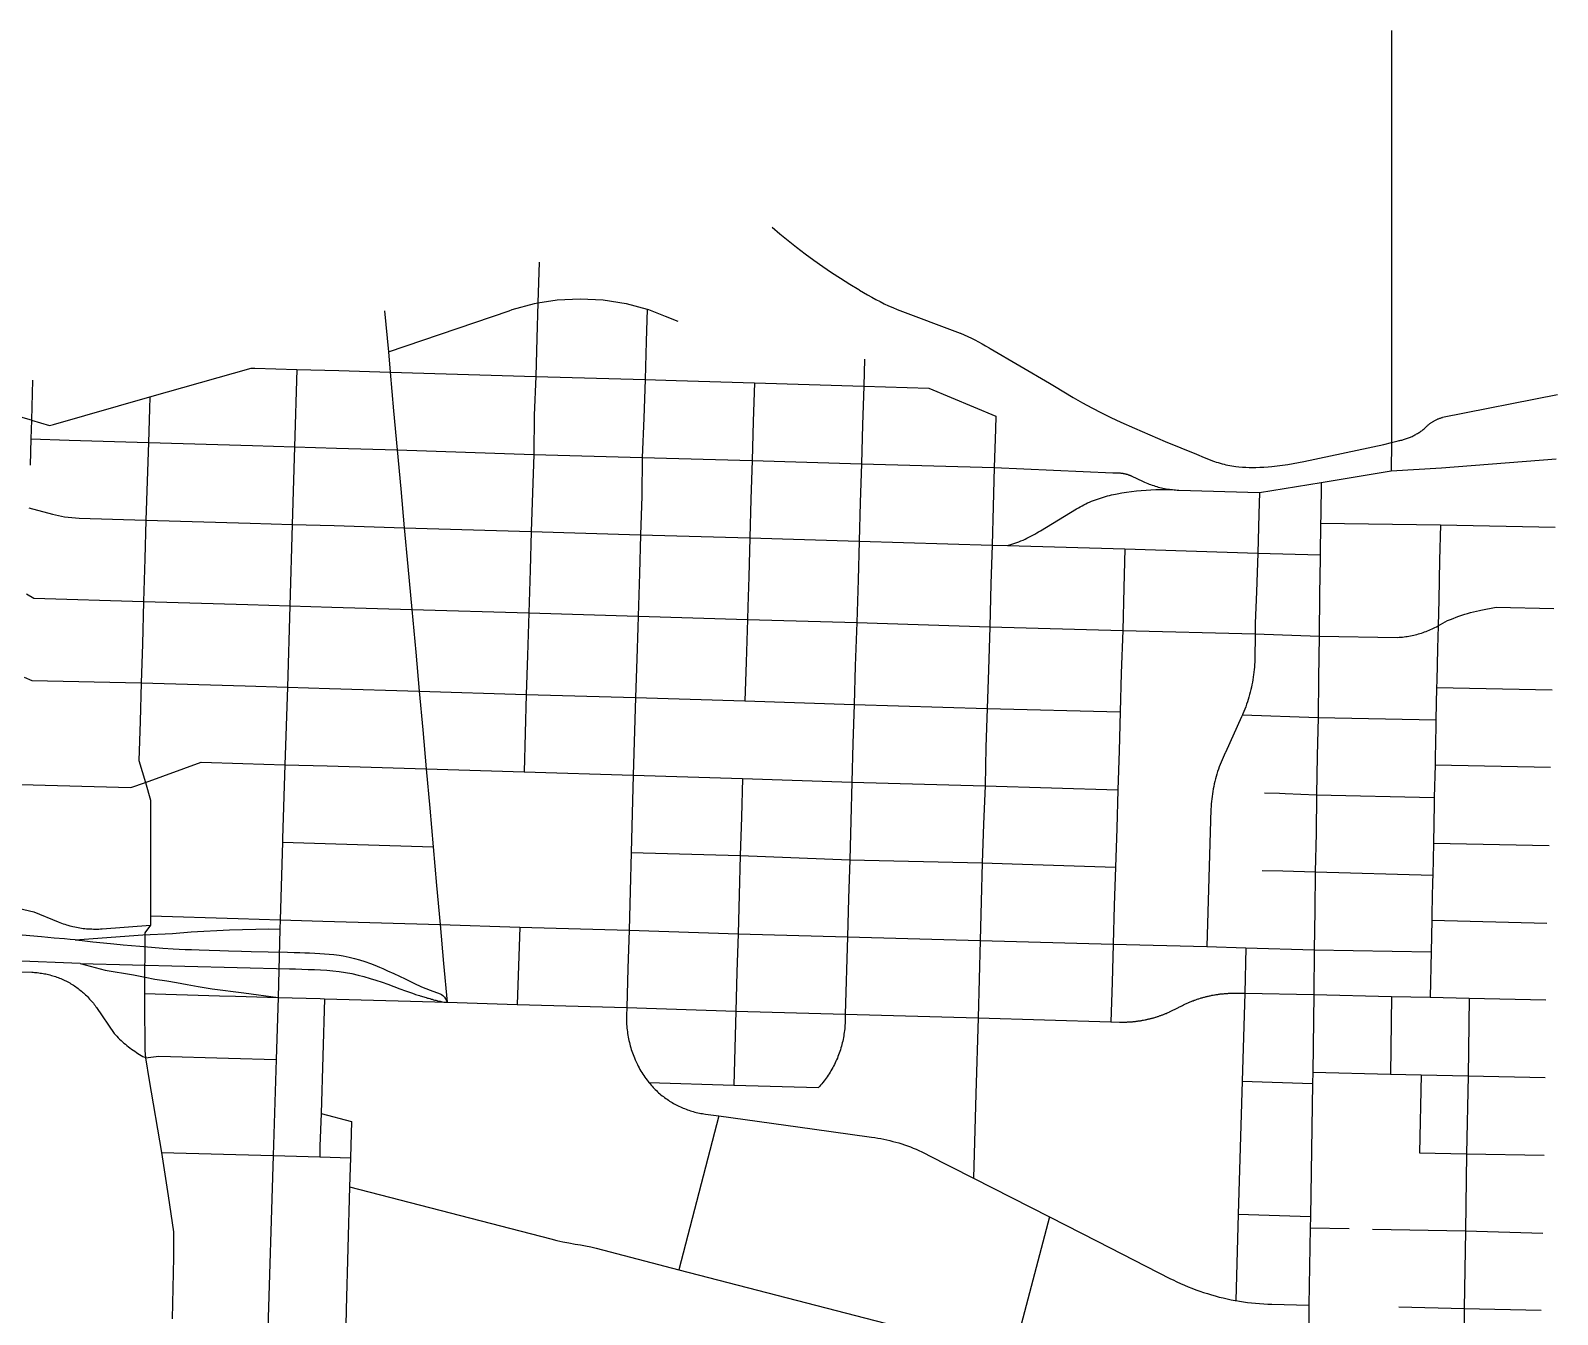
# Model space of a CAD drawing. Extents: x 486459 to 494398, y 5455945 to 5462335.
# Drawn here: x 492416 to 494398, y 5457817 to 5459482 of the extents above; entities that cross this region are included whole.
import ezdxf

# ---------------------------------------------------------------- set-up
doc = ezdxf.new("R2010")
doc.units = 0
for name, color, linetype in [('Arterial', 7, 'Continuous'), ('NonCity', 7, 'Continuous'), ('Other', 7, 'Continuous'), ('Residential', 7, 'Continuous'), ('Secondary', 7, 'Continuous')]:
    doc.layers.add(name, color=color, linetype=linetype)

msp = doc.modelspace()

# ---------------------------------------------------------------- linework, layer by layer
at = {"layer": 'Arterial'}
for points in [[(492570.9, 5459006.9), (492702.5, 5459044.4), (492707.1, 5459044.3)], [(492707.1, 5459044.3), (492761.9, 5459042.7)], [(492761.9, 5459042.7), (492758.8, 5458942.2)], [(492418.9, 5459028.5), (492417.4, 5458976.8)], [(492417.4, 5458976.8), (492263.2, 5459020.2)], [(492417.4, 5458976.8), (492440.8, 5458969.8), (492446, 5458971.2), (492570.9, 5459006.9)], [(492570.9, 5459006.9), (492570.5, 5458991.5)], [(492570.5, 5458991.5), (492569.1, 5458947.9)], [(492417.4, 5458976.8), (492416.7, 5458952.4)], [(492416.7, 5458952.4), (492415.7, 5458918.4)], [(492416.7, 5458952.4), (492466.3, 5458950.9)], [(492466.3, 5458950.9), (492569.1, 5458947.9)], [(492569.1, 5458947.9), (492567.5, 5458897.5)], [(492569.1, 5458947.9), (492704.1, 5458943.8)], [(492704.1, 5458943.8), (492758.8, 5458942.2)], [(492758.8, 5458942.2), (492755.8, 5458841.6)], [(492758.8, 5458942.2), (492813.2, 5458940.6)], [(492813.2, 5458940.6), (492892, 5458938.3)], [(492892, 5458938.3), (493069.3, 5458932.3)], [(493069.3, 5458932.3), (493210.1, 5458928.5)], [(493210.1, 5458928.5), (493352.6, 5458924.5)], [(493352.6, 5458924.5), (493494.5, 5458920.4)], [(494247.2, 5458915.1), (494396.1, 5458926.8)], [(493494.5, 5458920.4), (493666.9, 5458915.3)], [(493666.9, 5458915.3), (493820.8, 5458908.6), (493829, 5458908.3), (493829.7, 5458908.3), (493830.3, 5458908.3), (493831, 5458908.2), (493831.7, 5458908.2), (493832.3, 5458908.1), (493833, 5458908), (493833.7, 5458907.9), (493834.3, 5458907.8), (493835, 5458907.7), (493835.6, 5458907.6), (493836.3, 5458907.4), (493836.9, 5458907.3), (493837.6, 5458907.1), (493838.2, 5458906.9), (493838.9, 5458906.8), (493839.5, 5458906.6), (493840.2, 5458906.3), (493840.8, 5458906.1), (493841.4, 5458905.9), (493842, 5458905.7), (493842.7, 5458905.4), (493843.3, 5458905.1), (493843.9, 5458904.9), (493844.4, 5458904.6), (493859.9, 5458897.3), (493860.2, 5458897.2), (493862, 5458896.4), (493863.9, 5458895.5), (493865.9, 5458894.7), (493867.8, 5458894), (493869.7, 5458893.2), (493871.7, 5458892.5), (493873.7, 5458891.9), (493875.7, 5458891.2), (493877.6, 5458890.6), (493879.6, 5458890.1), (493881.7, 5458889.6), (493883.7, 5458889.1), (493885.7, 5458888.6), (493887.7, 5458888.2), (493889.8, 5458887.8), (493891.8, 5458887.5), (493893.9, 5458887.2), (493895.2, 5458887)], [(494091.2, 5458896), (494182, 5458910.9)], [(494182, 5458910.9), (494247.2, 5458915.1)], [(492567.5, 5458897.5), (492566, 5458847.2)], [(493773.6, 5458861.8), (493776, 5458863.1), (493778.3, 5458864.5), (493780.7, 5458865.8), (493783.1, 5458867), (493785.6, 5458868.2), (493788, 5458869.4), (493790.5, 5458870.5), (493793, 5458871.6), (493795.5, 5458872.6), (493798.1, 5458873.6), (493800.6, 5458874.5), (493803.2, 5458875.4), (493805.8, 5458876.3), (493808.4, 5458877.1), (493811, 5458877.9), (493813.6, 5458878.6), (493816.2, 5458879.3), (493818.9, 5458879.9), (493821.5, 5458880.5), (493824.2, 5458881), (493826.2, 5458881.4), (493832.4, 5458882.4), (493838.6, 5458883.4), (493844.9, 5458884.2), (493851.2, 5458885), (493857.5, 5458885.6), (493863.8, 5458886.1), (493870.1, 5458886.5), (493876.4, 5458886.8), (493882.7, 5458887), (493889, 5458887), (493895.2, 5458887)], [(493895.2, 5458887), (493896, 5458886.9), (493898, 5458886.7), (493900.1, 5458886.5), (493902.2, 5458886.3), (493904.2, 5458886.2), (493906.3, 5458886.1), (494010.9, 5458882.9)], [(494010.9, 5458882.9), (494091.2, 5458896)], [(492414.1, 5458863.3), (492444.5, 5458854.8), (492460.4, 5458851.6), (492479.3, 5458849.8), (492566, 5458847.2)], [(492566, 5458847.2), (492564.6, 5458797)], [(492566, 5458847.2), (492701.1, 5458843.3)], [(492701.1, 5458843.3), (492755.8, 5458841.6)], [(493683.9, 5458814.1), (493685.4, 5458814.5), (493688.2, 5458815.4), (493690.9, 5458816.3), (493693.6, 5458817.2), (493696.2, 5458818.2), (493698.9, 5458819.2), (493701.5, 5458820.3), (493704.2, 5458821.4), (493706.8, 5458822.6), (493709.3, 5458823.8), (493711.9, 5458825.1), (493714.4, 5458826.4), (493717, 5458827.7), (493719.4, 5458829.1), (493721.9, 5458830.5), (493724.4, 5458832), (493726.8, 5458833.5), (493773.6, 5458861.8)], [(492755.8, 5458841.6), (492752.6, 5458736.1)], [(492755.8, 5458841.6), (492810.2, 5458840)], [(492810.2, 5458840), (492901.2, 5458837.2)], [(492901.2, 5458837.2), (493066, 5458832.5)], [(493066, 5458832.5), (493207.8, 5458828.3)], [(493207.8, 5458828.3), (493349.6, 5458824.1)], [(493349.6, 5458824.1), (493491.5, 5458819.9)], [(493491.5, 5458819.9), (493664, 5458814.6)], [(493664, 5458814.6), (493683.9, 5458814.1)], [(492564.6, 5458797), (492563, 5458741.7)], [(492411, 5458751.8), (492420.7, 5458746), (492563, 5458741.7)], [(492563, 5458741.7), (492561.3, 5458686.5)], [(492563, 5458741.7), (492698, 5458737.7)], [(492698, 5458737.7), (492752.6, 5458736.1)], [(492752.6, 5458736.1), (492749.5, 5458630.5)], [(492752.6, 5458736.1), (492807, 5458734.4)], [(492807, 5458734.4), (492910.8, 5458731.3)], [(492910.8, 5458731.3), (493062.9, 5458726.9)], [(493062.9, 5458726.9), (493204.7, 5458722.7)], [(494242.8, 5458710.2), (494255.1, 5458716.9), (494258.7, 5458718.4), (494262.4, 5458719.8), (494266.1, 5458721.2), (494269.8, 5458722.5), (494273.5, 5458723.8), (494277.3, 5458725), (494281.1, 5458726.1), (494284.9, 5458727.2), (494288.7, 5458728.2), (494292.5, 5458729.1), (494296.4, 5458730), (494298.4, 5458730.4), (494318.1, 5458734.2), (494393, 5458732.6)], [(493204.7, 5458722.7), (493346.6, 5458718.5)], [(493346.6, 5458718.5), (493488.4, 5458714.4)], [(493488.4, 5458714.4), (493661, 5458709)], [(493661, 5458709), (493833.6, 5458704)], [(493833.6, 5458704), (494005.4, 5458699.5)], [(494088.3, 5458696.8), (494190.1, 5458695), (494190.3, 5458695.1), (494192.4, 5458695.2), (494194.5, 5458695.3), (494196.6, 5458695.5), (494198.7, 5458695.8), (494200.8, 5458696.1), (494202.8, 5458696.4), (494204.9, 5458696.7), (494207, 5458697.1), (494209, 5458697.5), (494211.1, 5458698), (494213.1, 5458698.4), (494215.2, 5458699), (494217.2, 5458699.5), (494219.2, 5458700.1), (494221.2, 5458700.7), (494223.2, 5458701.4), (494225.2, 5458702.1), (494227.1, 5458702.8), (494229.1, 5458703.6), (494231, 5458704.4), (494233, 5458705.2), (494234.9, 5458706.1), (494236.8, 5458707), (494238.6, 5458707.9), (494240.5, 5458708.9), (494242.8, 5458710.2)], [(492561.3, 5458686.5), (492559.8, 5458636.2)], [(494005.4, 5458699.5), (494088.3, 5458696.8)], [(492407.9, 5458643.6), (492417.8, 5458639.3), (492559.8, 5458636.2)], [(492559.8, 5458636.2), (492558.3, 5458585.9)], [(492559.8, 5458636.2), (492694.8, 5458632.1)], [(492694.8, 5458632.1), (492749.5, 5458630.5)], [(492749.5, 5458630.5), (492746.4, 5458530)], [(492558.3, 5458585.9), (492556.8, 5458535.6), (492556.8, 5458535.6)], [(492556.8, 5458535.6), (492565.5, 5458507.1)], [(492565.5, 5458507.1), (492637.6, 5458533.2), (492691.8, 5458531.6)], [(492691.8, 5458531.6), (492746.4, 5458530)], [(492746.4, 5458530), (492743.3, 5458434.4)], [(492403.8, 5458504.2), (492546.5, 5458500.2), (492565.5, 5458507.1)], [(492565.5, 5458507.1), (492571.9, 5458484.1), (492571.9, 5458333.8)], [(492743.2, 5458429.6), (492740.1, 5458328.7)], [(492743.3, 5458434.4), (492743.2, 5458429.6)], [(492279.4, 5458372), (492420.7, 5458339), (492452.1, 5458326.2), (492454.2, 5458325.3), (492456.3, 5458324.5), (492458.4, 5458323.8), (492460.6, 5458323.1), (492462.7, 5458322.4), (492464.8, 5458321.8), (492467, 5458321.2), (492469.2, 5458320.6), (492471.3, 5458320.1), (492473.5, 5458319.6), (492475.7, 5458319.1), (492477.9, 5458318.7), (492480.1, 5458318.4), (492482.4, 5458318), (492484.6, 5458317.7), (492486.8, 5458317.5), (492489, 5458317.3), (492491.3, 5458317.1), (492493.5, 5458317), (492495.7, 5458316.9), (492498, 5458316.8), (492500.2, 5458316.8), (492502.5, 5458316.8), (492504.7, 5458316.8), (492506.9, 5458316.9), (492509.2, 5458317.1), (492509.3, 5458317.1), (492572, 5458321.7)], [(492571.9, 5458333.8), (492572, 5458321.7)], [(492571.9, 5458333.8), (492685.5, 5458330.4)], [(492685.5, 5458330.4), (492740.1, 5458328.7)], [(492740.1, 5458328.7), (492739.8, 5458316.8)], [(492572, 5458321.7), (492564.7, 5458311.9), (492564, 5458233.2)], [(492739.8, 5458316.8), (492737.5, 5458228.1)], [(492262.3, 5458265.4), (492417.8, 5458260.7), (492419.5, 5458260.7), (492421.3, 5458260.6), (492423.2, 5458260.4), (492425, 5458260.3), (492426.9, 5458260.1), (492428.7, 5458259.8), (492430.5, 5458259.6), (492432.4, 5458259.3), (492434.2, 5458258.9), (492436, 5458258.6), (492437.8, 5458258.2), (492439.6, 5458257.8), (492441.4, 5458257.3), (492443.2, 5458256.8), (492445, 5458256.3), (492446.7, 5458255.8), (492448.5, 5458255.2), (492450.2, 5458254.6), (492452, 5458253.9), (492453.7, 5458253.3), (492455.4, 5458252.6), (492457.1, 5458251.8), (492458.8, 5458251.1), (492460.5, 5458250.3), (492462.1, 5458249.5), (492463.8, 5458248.6), (492465.4, 5458247.8), (492467, 5458246.9), (492468.6, 5458245.9), (492470.2, 5458245), (492471.8, 5458244), (492473.3, 5458243), (492474.8, 5458241.9), (492476.4, 5458240.9), (492477.8, 5458239.8), (492479.3, 5458238.6), (492480.8, 5458237.5), (492482.2, 5458236.3), (492483.6, 5458235.1), (492485, 5458233.9), (492486.4, 5458232.7), (492487.7, 5458231.4), (492489.1, 5458230.1), (492490.4, 5458228.8), (492491.6, 5458227.5), (492492.9, 5458226.1), (492494.1, 5458224.7), (492495.3, 5458223.3), (492496.5, 5458221.9), (492497.7, 5458220.5), (492498.8, 5458219), (492499.9, 5458217.5), (492501, 5458216), (492501.7, 5458215), (492524.7, 5458181.4), (492526.5, 5458179.5), (492528.2, 5458177.7), (492530, 5458175.9), (492531.8, 5458174.1), (492533.6, 5458172.4), (492535.5, 5458170.7), (492537.4, 5458169), (492539.3, 5458167.4), (492541.2, 5458165.8), (492543.2, 5458164.2), (492545.2, 5458162.7), (492547.2, 5458161.2), (492549.3, 5458159.7), (492551.4, 5458158.3), (492553.5, 5458156.9), (492555.6, 5458155.5), (492557.8, 5458154.2), (492559.9, 5458152.9), (492562.1, 5458151.7), (492564.4, 5458150.5), (492565.5, 5458149.9)], [(492564, 5458233.2), (492564, 5458222.4), (492564.7, 5458159.2), (492565.5, 5458149.9)], [(492737.5, 5458228.1), (492734.9, 5458147.5)], [(492734.9, 5458147.5), (492731, 5458023.3)], [(492731, 5458023.3), (492723.7, 5457784.6)]]:
    msp.add_lwpolyline(points, dxfattribs=at)
at = {"layer": 'NonCity'}
for points in [[(493378.5, 5459227.2), (493388.7, 5459218.6), (493399.5, 5459209.7), (493410.4, 5459201.1), (493421.5, 5459192.6), (493432.8, 5459184.4), (493444.2, 5459176.3), (493455.7, 5459168.5), (493467.4, 5459160.8), (493479.2, 5459153.4), (493491.1, 5459146.1), (493492, 5459145.6), (493497.2, 5459142.4), (493502.5, 5459139.3), (493507.8, 5459136.3), (493513.2, 5459133.4), (493518.6, 5459130.6), (493524.1, 5459127.9), (493529.6, 5459125.3), (493535.1, 5459122.8), (493540.8, 5459120.3), (493622.5, 5459089.8), (493622.8, 5459089.7), (493627.6, 5459087.6), (493632.4, 5459085.4), (493637.1, 5459083.2), (493641.8, 5459080.9), (493646.4, 5459078.4), (493651, 5459075.9), (493655.6, 5459073.4), (493660.1, 5459070.7), (493661.7, 5459069.8), (493738.4, 5459025), (493745.1, 5459020.8), (493757, 5459013.5), (493769.1, 5459006.4), (493781.2, 5458999.5), (493793.5, 5458992.9), (493805.8, 5458986.4), (493818.3, 5458980.2), (493830.9, 5458974.2), (493848.7, 5458966.3), (493888.8, 5458949.1), (493929.2, 5458932.7), (493939.2, 5458928.5), (493949.1, 5458924.5), (493950, 5458924.2), (493952.5, 5458923.3), (493954.9, 5458922.5), (493957.4, 5458921.7), (493959.9, 5458920.9), (493962.5, 5458920.2), (493965, 5458919.6), (493967.5, 5458919), (493970.1, 5458918.4), (493972.7, 5458917.9), (493975.2, 5458917.4), (493977.8, 5458917), (493980.1, 5458916.7), (493984.4, 5458916.3), (493988.8, 5458916), (493993.1, 5458915.8), (493997.5, 5458915.6), (494001.9, 5458915.5), (494004.3, 5458915.5)], [(494248.5, 5458980.5), (494397.7, 5459010.3)], [(494182.4, 5458947.7), (494190.8, 5458949.9), (494192.4, 5458950.3), (494193.1, 5458950.4), (494194.3, 5458950.7), (494195.6, 5458951), (494196.9, 5458951.3), (494198.1, 5458951.7), (494199.4, 5458952.1), (494200.6, 5458952.5), (494201.9, 5458952.9), (494203.1, 5458953.3), (494204.3, 5458953.8), (494205.6, 5458954.3), (494206.8, 5458954.8), (494208, 5458955.3), (494209.1, 5458955.8), (494210.3, 5458956.4), (494211.5, 5458957), (494212.7, 5458957.6), (494213.8, 5458958.2), (494214.9, 5458958.9), (494216.1, 5458959.5), (494217.2, 5458960.2), (494218.3, 5458960.9), (494219.4, 5458961.7), (494220.4, 5458962.4), (494221.5, 5458963.2), (494222.6, 5458964), (494223.6, 5458964.8), (494224.6, 5458965.6), (494225.6, 5458966.4), (494226.2, 5458967), (494226.8, 5458967.7), (494227.5, 5458968.3), (494228.1, 5458968.9), (494228.7, 5458969.5), (494229.4, 5458970), (494230, 5458970.6), (494230.7, 5458971.2), (494231.4, 5458971.7), (494232.1, 5458972.3), (494232.8, 5458972.8), (494233.5, 5458973.3), (494234.2, 5458973.8), (494234.9, 5458974.3), (494235.7, 5458974.7), (494236.4, 5458975.2), (494237.2, 5458975.6), (494237.9, 5458976.1), (494238.7, 5458976.5), (494239.5, 5458976.9), (494240.2, 5458977.3), (494241, 5458977.7), (494241.8, 5458978), (494242.6, 5458978.4), (494243.4, 5458978.7), (494244.2, 5458979), (494245, 5458979.3), (494245.9, 5458979.6), (494246.7, 5458979.9), (494247.5, 5458980.2), (494248.4, 5458980.4), (494248.5, 5458980.5)], [(494004.3, 5458915.5), (494006.4, 5458915.5), (494011.6, 5458915.7), (494016.8, 5458915.9), (494022.1, 5458916.3), (494027.1, 5458916.7), (494034, 5458917.5), (494041, 5458918.4), (494047.9, 5458919.4), (494054.7, 5458920.5), (494061.6, 5458921.7), (494068.5, 5458923), (494172.5, 5458945.2), (494182.4, 5458947.7)]]:
    msp.add_lwpolyline(points, dxfattribs=at)
at = {"layer": 'Other'}
for points in [[(492474, 5458302.8), (492467.5, 5458303.4), (492460.3, 5458304.1), (492446.8, 5458305.2), (492430.6, 5458306.6), (492395.3, 5458309.6)], [(492474, 5458302.8), (492562.1, 5458309.3), (492600.4, 5458311.1), (492624.5, 5458313.2), (492674.3, 5458315.8), (492725.4, 5458317.2), (492739.8, 5458316.8)], [(492474, 5458302.8), (492483.2, 5458301.8), (492497, 5458300.2), (492510.8, 5458298.8), (492524.1, 5458297.6), (492536.2, 5458296.5), (492558.1, 5458294.7), (492573.3, 5458293.3), (492588, 5458292.2), (492601.4, 5458291.3), (492616.8, 5458290.5), (492625, 5458290.2), (492634.9, 5458289.8), (492648.1, 5458289.3), (492662, 5458288.9), (492673.1, 5458288.5), (492690.1, 5458288.1), (492702.5, 5458287.8), (492724.6, 5458287.5), (492749.7, 5458286.8), (492758.3, 5458286.5), (492765.7, 5458286.4), (492772.1, 5458286.2), (492778.3, 5458286), (492785, 5458285.7), (492791.6, 5458285.3), (492797.6, 5458284.9), (492803.8, 5458284.4), (492810, 5458283.7), (492816.6, 5458282.8), (492822, 5458282), (492829.6, 5458280.4), (492836.4, 5458278.8), (492843.2, 5458276.9), (492850.1, 5458274.7), (492857.3, 5458272.2), (492863, 5458269.9), (492869, 5458267.5), (492873.3, 5458265.7), (492879.5, 5458262.8), (492887.7, 5458259), (492902.2, 5458252.2), (492913.7, 5458246.7), (492923.7, 5458242.1), (492934.6, 5458237.7), (492947.9, 5458233), (492949.5, 5458232.1), (492951.4, 5458230.5), (492953.4, 5458228.3), (492955.9, 5458224.1), (492956.8, 5458221.8)], [(492480.5, 5458272.2), (492132.4, 5458286)], [(492480.5, 5458272.2), (492752.3, 5458265.4), (492760.2, 5458265.1), (492768.4, 5458264.8), (492776.5, 5458264.5), (492784.6, 5458264.2), (492792.6, 5458263.8), (492800.8, 5458263.4), (492808.6, 5458262.7), (492816.7, 5458261.7), (492824.9, 5458260.5), (492833, 5458259), (492841.3, 5458257.1), (492848.8, 5458255.1), (492856.9, 5458252.8), (492864.4, 5458250.4), (492872.3, 5458247.9), (492879.8, 5458245.3), (492887.5, 5458242.5), (492895.5, 5458239.5), (492902.7, 5458236.8), (492910.5, 5458234), (492914.2, 5458232.7), (492915.9, 5458232.1), (492917.7, 5458231.5), (492919.2, 5458231), (492920.8, 5458230.5), (492922, 5458230.2), (492923.5, 5458229.7), (492925, 5458229.3), (492926.5, 5458228.8), (492927.8, 5458228.5), (492929.6, 5458227.9), (492931.4, 5458227.4), (492932.8, 5458227), (492934.2, 5458226.6), (492936, 5458226.1), (492937.5, 5458225.7), (492939.2, 5458225.2), (492940.8, 5458224.8), (492942.1, 5458224.5), (492943.3, 5458224.2), (492944.4, 5458223.9), (492946.1, 5458223.4), (492947.7, 5458223.1), (492949.2, 5458222.8), (492950.9, 5458222.5), (492952.4, 5458222.2), (492954, 5458222), (492955.5, 5458221.9), (492956.8, 5458221.8)], [(492480.5, 5458272.2), (492512.9, 5458263.7), (492550, 5458257.3), (492565.1, 5458254.4), (492577.6, 5458252), (492593.2, 5458249.5), (492605.5, 5458247.4), (492619.6, 5458244.8), (492633.7, 5458242.4), (492652, 5458239.1), (492693.1, 5458234), (492737.5, 5458228.1)]]:
    msp.add_lwpolyline(points, dxfattribs=at)
at = {"layer": 'Residential'}
for points in [[(494182.3, 5459482.1), (494182.4, 5458947.7)], [(493076.1, 5459181.9), (493074.6, 5459128.8)], [(492880.6, 5459065.4), (493037.2, 5459118.8), (493041.3, 5459120.3), (493070.2, 5459128.1), (493074.6, 5459128.8)], [(493074.6, 5459128.8), (493073.2, 5459083.1)], [(493074.6, 5459128.8), (493099.7, 5459132.8), (493129.6, 5459134.3), (493159.5, 5459132.8), (493189.1, 5459128.1), (493216.4, 5459120.8)], [(493216.4, 5459120.8), (493215.2, 5459079)], [(493216.4, 5459120.8), (493218, 5459120.3), (493239.9, 5459111.9), (493256.2, 5459105.1)], [(492875.7, 5459118.8), (492880.6, 5459065.4)], [(493073.2, 5459083.1), (493071.8, 5459033.5)], [(492880.6, 5459065.4), (492883, 5459039.1)], [(493215.2, 5459079), (493213.8, 5459029.4)], [(492761.9, 5459042.7), (492816.2, 5459041.2)], [(492816.2, 5459041.2), (492883, 5459039.1)], [(493498.5, 5459055.8), (493497.5, 5459021.1)], [(492883, 5459039.1), (492887.4, 5458988.8)], [(492883, 5459039.1), (493071.8, 5459033.5)], [(493071.8, 5459033.5), (493069.8, 5458983.2)], [(493071.8, 5459033.5), (493213.8, 5459029.4)], [(493213.8, 5459029.4), (493211.9, 5458979.4)], [(493213.8, 5459029.4), (493253.9, 5459028.2)], [(493253.9, 5459028.2), (493355.6, 5459025.2)], [(493355.6, 5459025.2), (493354.1, 5458974.9)], [(493355.6, 5459025.2), (493497.5, 5459021.1)], [(493497.5, 5459021.1), (493496, 5458970.7)], [(493497.5, 5459021.1), (493581.8, 5459018.3), (493669, 5458981.8)], [(492887.4, 5458988.8), (492892, 5458938.3)], [(493069.8, 5458983.2), (493069.3, 5458932.3)], [(493669, 5458981.8), (493668.5, 5458965.3)], [(493211.9, 5458979.4), (493210.1, 5458928.5)], [(493354.1, 5458974.9), (493352.6, 5458924.5)], [(493496, 5458970.7), (493494.5, 5458920.4)], [(493668.5, 5458965.3), (493666.9, 5458915.3)], [(494182.4, 5458947.7), (494182, 5458910.9)], [(492892, 5458938.3), (492896.6, 5458887.8)], [(493069.3, 5458932.3), (493067.4, 5458882.7)], [(493210.1, 5458928.5), (493209.4, 5458878.2)], [(493352.6, 5458924.5), (493351.1, 5458874.3)], [(493494.5, 5458920.4), (493493, 5458870.1)], [(493666.9, 5458915.3), (493665.5, 5458864.9)], [(492896.6, 5458887.8), (492901.2, 5458837.2)], [(493067.4, 5458882.7), (493066, 5458832.5)], [(494010.9, 5458882.9), (494010.1, 5458854.7)], [(494091.2, 5458896), (494090.5, 5458852.4)], [(493209.4, 5458878.2), (493207.8, 5458828.3)], [(493351.1, 5458874.3), (493349.6, 5458824.1)], [(493493, 5458870.1), (493491.5, 5458819.9)], [(493665.5, 5458864.9), (493664, 5458814.6)], [(494010.1, 5458854.7), (494008.7, 5458804.5)], [(494090.3, 5458843.4), (494089.8, 5458802.1)], [(494090.5, 5458852.4), (494090.3, 5458843.4)], [(494090.3, 5458843.4), (494245.8, 5458840.9)], [(492901.2, 5458837.2), (492905.7, 5458786.9)], [(493066, 5458832.5), (493064.5, 5458782.2)], [(493207.8, 5458828.3), (493206.3, 5458778)], [(493349.6, 5458824.1), (493348.2, 5458773.8)], [(494245.8, 5458840.9), (494244.7, 5458795.1)], [(494245.8, 5458840.9), (494394.5, 5458838.2)], [(493491.5, 5458819.9), (493490.1, 5458769.6)], [(493664, 5458814.6), (493662.5, 5458764.4)], [(493683.9, 5458814.1), (493836.4, 5458809.8)], [(493836.4, 5458809.8), (493834.9, 5458759.4)], [(493836.4, 5458809.8), (494008.7, 5458804.5)], [(494008.7, 5458804.5), (494007.2, 5458754.2)], [(494008.7, 5458804.5), (494089.8, 5458802.1)], [(492905.7, 5458786.9), (492910.8, 5458731.3)], [(494089.7, 5458797.5), (494089, 5458751.8)], [(494089.8, 5458802.1), (494089.7, 5458797.5)], [(494244.7, 5458795.1), (494243.6, 5458744)], [(493064.5, 5458782.2), (493062.9, 5458726.9)], [(493206.3, 5458778), (493204.7, 5458722.7)], [(493348.2, 5458773.8), (493347, 5458734.6), (493346.6, 5458718.5)], [(493490.1, 5458769.6), (493488.4, 5458714.4)], [(493662.5, 5458764.4), (493661, 5458709)], [(493834.9, 5458759.4), (493833.6, 5458704)], [(494007.2, 5458754.2), (494005.5, 5458713.4), (494005.4, 5458699.5)], [(494089, 5458751.8), (494088.3, 5458696.8)], [(494243.6, 5458744), (494242.8, 5458710.2)], [(492910.8, 5458731.3), (492916, 5458675.9)], [(493062.9, 5458726.9), (493060.9, 5458671.5)], [(493204.7, 5458722.7), (493204.1, 5458707.8), (493202.9, 5458667.3)], [(493346.6, 5458718.5), (493344.7, 5458663)], [(493488.4, 5458714.4), (493486.3, 5458658.3)], [(493661, 5458709), (493659.5, 5458653.2)], [(493833.6, 5458704), (493831.6, 5458648.5)], [(494242.8, 5458710.2), (494242.1, 5458680.6)], [(494005.4, 5458699.5), (494004.9, 5458666.4), (494004.8, 5458663.1), (494004.6, 5458659.8), (494004.4, 5458656.5), (494004.1, 5458653.3), (494003.8, 5458650), (494003.4, 5458646.7), (494003, 5458643.8)], [(494088.3, 5458696.8), (494087.7, 5458642)], [(492916, 5458675.9), (492920.6, 5458625.4)], [(493060.9, 5458671.5), (493059.5, 5458621.1)], [(493202.9, 5458667.3), (493201.3, 5458617)], [(494242.1, 5458680.6), (494241.1, 5458638.8)], [(493344.7, 5458663), (493343.3, 5458612.9)], [(493486.3, 5458658.3), (493484.9, 5458608.1)], [(493659.5, 5458653.2), (493657.4, 5458602.8)], [(493831.6, 5458648.5), (493830.2, 5458598.4)], [(492749.5, 5458630.5), (492804, 5458628.8)], [(492804, 5458628.8), (492920.6, 5458625.4)], [(492920.6, 5458625.4), (493059.5, 5458621.1)], [(492920.6, 5458625.4), (492925.2, 5458575.2)], [(494003, 5458643.8), (494002.9, 5458643.4), (494002.4, 5458640.2), (494001.9, 5458636.9), (494001.2, 5458633.7), (494000.6, 5458630.5), (493999.8, 5458627.3), (493999.1, 5458624.1), (493998.2, 5458620.9), (493997.3, 5458617.7), (493996.4, 5458614.5), (493995.4, 5458611.4), (493994.3, 5458608.3), (493993.2, 5458605.2), (493992, 5458602.1), (493990.8, 5458599), (493989.5, 5458596), (493988.8, 5458594.5)], [(494087.7, 5458642), (494087, 5458591)], [(494240.9, 5458630.1), (494239.8, 5458588.1)], [(494241.1, 5458638.8), (494240.9, 5458630.1)], [(494240.9, 5458630.1), (494390.6, 5458627)], [(493059.5, 5458621.1), (493056.6, 5458520.7)], [(493059.5, 5458621.1), (493201.3, 5458617)], [(493201.3, 5458617), (493198.4, 5458516.4)], [(493201.3, 5458617), (493343.3, 5458612.9)], [(493343.3, 5458612.9), (493484.9, 5458608.1)], [(493484.9, 5458608.1), (493483.4, 5458557.6)], [(493484.9, 5458608.1), (493657.4, 5458602.8)], [(493657.4, 5458602.8), (493656.1, 5458552.7)], [(493657.4, 5458602.8), (493830.2, 5458598.4)], [(493830.2, 5458598.4), (493828.8, 5458548)], [(493988.8, 5458594.5), (493988.2, 5458593), (493987.8, 5458592.1), (493966.7, 5458546), (493966.4, 5458545.5), (493965, 5458542.5), (493963.7, 5458539.5), (493962.4, 5458536.5), (493961.1, 5458533.4), (493959.9, 5458530.3), (493958.8, 5458527.2), (493957.7, 5458524.1), (493956.6, 5458521), (493955.7, 5458517.8), (493954.7, 5458514.7), (493953.9, 5458511.5), (493953.1, 5458508.3), (493952.3, 5458505.1), (493951.6, 5458501.9), (493951, 5458498.6), (493950.4, 5458495.4), (493949.9, 5458492.1), (493949.4, 5458488.9), (493949, 5458485.6), (493948.6, 5458482.3), (493948.3, 5458479.1), (493948.1, 5458475.8), (493947.9, 5458472.5), (493942.6, 5458294.1)], [(493988.8, 5458594.5), (494087, 5458591)], [(494087, 5458591), (494086, 5458541.6)], [(494087, 5458591), (494239.8, 5458588.1)], [(494239.8, 5458588.1), (494239.7, 5458580)], [(492925.2, 5458575.2), (492929.6, 5458524.5)], [(494239.7, 5458580), (494239.1, 5458538.4)], [(493483.4, 5458557.6), (493482, 5458507.2)], [(493656.1, 5458552.7), (493654.9, 5458502.4)], [(493828.8, 5458548), (493827, 5458497.6)], [(492746.4, 5458530), (492801.2, 5458528.6)], [(492801.2, 5458528.6), (492929.6, 5458524.5)], [(494086, 5458541.6), (494085, 5458491)], [(494239, 5458529.7), (494237.8, 5458487.3)], [(494239.1, 5458538.4), (494239, 5458529.7)], [(494239, 5458529.7), (494388.8, 5458526.9)], [(492929.6, 5458524.5), (493056.6, 5458520.7)], [(492929.6, 5458524.5), (492934.2, 5458473.7)], [(493056.6, 5458520.7), (493198.4, 5458516.4)], [(493198.4, 5458516.4), (493197, 5458466.9)], [(493198.4, 5458516.4), (493340.2, 5458512.2)], [(493340.2, 5458512.2), (493338.7, 5458462.1)], [(493340.2, 5458512.2), (493482, 5458507.2)], [(493482, 5458507.2), (493480.8, 5458457.2)], [(493482, 5458507.2), (493654.9, 5458502.4)], [(493654.9, 5458502.4), (493652.9, 5458453)], [(493654.9, 5458502.4), (493827, 5458497.6)], [(493827, 5458497.6), (493825.7, 5458447.3)], [(494017.3, 5458493.5), (494036.9, 5458493)], [(494036.9, 5458493), (494044.4, 5458492.6)], [(494044.4, 5458492.6), (494085, 5458491)], [(494085, 5458491), (494084.4, 5458441.4)], [(494085, 5458491), (494237.8, 5458487.3)], [(494237.8, 5458487.3), (494237.6, 5458479.1)], [(492934.2, 5458473.7), (492938.7, 5458423.4)], [(493197, 5458466.9), (493195.6, 5458416.3)], [(494237.6, 5458479.1), (494236.7, 5458428.3)], [(493338.7, 5458462.1), (493337.2, 5458412.1)], [(493480.8, 5458457.2), (493479.2, 5458406.7)], [(493652.9, 5458453), (493651.3, 5458402.8)], [(493825.7, 5458447.3), (493824.2, 5458397.2)], [(492743.2, 5458429.6), (492798.4, 5458428)], [(492798.4, 5458428), (492938.7, 5458423.4)], [(494084.4, 5458441.4), (494083.4, 5458391)], [(494236.7, 5458428.3), (494235.9, 5458386.7)], [(494236.7, 5458428.3), (494386.8, 5458425.2)], [(492938.7, 5458423.4), (492943.2, 5458373.2)], [(493195.6, 5458416.3), (493194.3, 5458366)], [(493195.6, 5458416.3), (493337.2, 5458412.1)], [(493337.2, 5458412.1), (493335.9, 5458361.1)], [(493337.2, 5458412.1), (493479.2, 5458406.7)], [(493479.2, 5458406.7), (493477.8, 5458356.4)], [(493479.2, 5458406.7), (493651.3, 5458402.8)], [(493651.3, 5458402.8), (493649.9, 5458352.5)], [(493651.3, 5458402.8), (493690, 5458401.5)], [(493690, 5458401.5), (493824.2, 5458397.2)], [(493824.2, 5458397.2), (493822.5, 5458347.3)], [(494014.3, 5458392.8), (494041.1, 5458392.2)], [(494041.1, 5458392.2), (494083.4, 5458391)], [(494083.4, 5458391), (494082.8, 5458340.7)], [(494083.4, 5458391), (494235.9, 5458386.7)], [(494235.9, 5458386.7), (494235.7, 5458378.3)], [(492943.2, 5458373.2), (492947.8, 5458322.6)], [(494235.7, 5458378.3), (494234.8, 5458336.8)], [(493194.3, 5458366), (493192.9, 5458315.2)], [(493335.9, 5458361.1), (493334.3, 5458310.8)], [(493477.8, 5458356.4), (493476.4, 5458306.6)], [(493649.9, 5458352.5), (493648.6, 5458302)], [(493822.5, 5458347.3), (493821, 5458297.1)], [(492740.1, 5458328.7), (492795.4, 5458327.1)], [(492795.4, 5458327.1), (492947.8, 5458322.6)], [(494082.8, 5458340.7), (494082.1, 5458290)], [(494234.7, 5458328.2), (494233.8, 5458287.1)], [(494234.8, 5458336.8), (494234.7, 5458328.2)], [(494234.7, 5458328.2), (494384.1, 5458324.3)], [(492947.8, 5458322.6), (493051, 5458319.3)], [(492947.8, 5458322.6), (492952.2, 5458272)], [(493051, 5458319.3), (493049.3, 5458269.3)], [(493051, 5458319.3), (493192.9, 5458315.2)], [(493192.9, 5458315.2), (493191.1, 5458265.5)], [(493192.9, 5458315.2), (493334.3, 5458310.8)], [(493334.3, 5458310.8), (493332.8, 5458260.8)], [(493334.3, 5458310.8), (493476.4, 5458306.6)], [(493476.4, 5458306.6), (493473.3, 5458206.3)], [(493476.4, 5458306.6), (493648.6, 5458302)], [(493648.6, 5458302), (493647.3, 5458252)], [(493648.6, 5458302), (493821, 5458297.1)], [(493821, 5458297.1), (493819.7, 5458247.3)], [(493821, 5458297.1), (493942.6, 5458294.1)], [(493942.6, 5458294.1), (493993.4, 5458292.4)], [(493993.4, 5458292.4), (493991.9, 5458233.8)], [(493993.4, 5458292.4), (494082.1, 5458290)], [(494082.1, 5458290), (494081.4, 5458231.9)], [(494082.1, 5458290), (494233.8, 5458287.1)], [(492952.2, 5458272), (492956.8, 5458221.8)], [(493049.3, 5458269.3), (493047.6, 5458218.9)], [(494233.8, 5458287.1), (494232.6, 5458228.3)], [(493191.1, 5458265.5), (493189.8, 5458214.9)], [(493332.8, 5458260.8), (493331.3, 5458210.3)], [(493647.3, 5458252), (493645.9, 5458201.5)], [(492564, 5458233.1), (492661.4, 5458230.4)], [(492661.4, 5458230.4), (492682.4, 5458229.8)], [(492682.4, 5458229.8), (492737.5, 5458228.1)], [(493819.7, 5458247.3), (493818, 5458196.5)], [(493991.9, 5458233.8), (493988.6, 5458119.4)], [(494081.4, 5458231.9), (494080.1, 5458131.1)], [(494182.5, 5458229.4), (494181.1, 5458128.7)], [(492797.8, 5458226.5), (492793.4, 5458077.5)], [(493189.8, 5458214.9), (493189.5, 5458204.9), (493189.5, 5458202.5), (493189.5, 5458200.2), (493189.5, 5458197.8), (493189.6, 5458195.4), (493189.7, 5458193.1), (493189.9, 5458190.7), (493190.1, 5458188.4), (493190.4, 5458186), (493190.7, 5458183.7), (493191, 5458181.3), (493191.4, 5458179), (493191.8, 5458176.7), (493192.2, 5458174.4), (493192.7, 5458172.1), (493193.3, 5458169.8), (493193.8, 5458167.5), (493194.5, 5458165.2), (493195.1, 5458162.9), (493195.8, 5458160.7), (493196.5, 5458158.4), (493197.3, 5458156.2), (493198.1, 5458154), (493199, 5458151.8), (493199.9, 5458149.6), (493200.8, 5458147.4), (493201.8, 5458145.3), (493202.8, 5458143.1), (493203.8, 5458141), (493204.9, 5458138.9), (493206, 5458136.8), (493207.1, 5458134.8), (493208.3, 5458132.7), (493209.5, 5458130.7), (493210.8, 5458128.7), (493212.1, 5458126.7), (493213.4, 5458124.8), (493214.8, 5458122.8), (493216.2, 5458120.9), (493217.6, 5458119), (493218.5, 5458117.9)], [(493331.3, 5458210.3), (493328.9, 5458114.4)], [(494283, 5458227.2), (494281.6, 5458126.4)], [(493473.3, 5458206.3), (493473.3, 5458196.6), (493473.2, 5458194.3), (493473.1, 5458192), (493472.9, 5458189.7), (493472.7, 5458187.4), (493472.4, 5458185.1), (493472.2, 5458182.8), (493471.8, 5458180.5), (493471.5, 5458178.2), (493471.1, 5458176), (493470.6, 5458173.7), (493470.1, 5458171.5), (493469.6, 5458169.2), (493469, 5458167), (493468.4, 5458164.8), (493467.8, 5458162.6), (493467.1, 5458160.4), (493466.4, 5458158.2), (493465.7, 5458156), (493464.9, 5458153.8), (493464, 5458151.7), (493463.2, 5458149.5), (493462.3, 5458147.4), (493461.3, 5458145.3), (493460.3, 5458143.2), (493459.3, 5458141.2), (493458.3, 5458139.1), (493457.2, 5458137.1), (493456.1, 5458135.1), (493454.9, 5458133.1), (493453.7, 5458131.1), (493452.5, 5458129.2), (493451.2, 5458127.2), (493449.9, 5458125.3), (493448.6, 5458123.4), (493447.3, 5458121.6), (493445.9, 5458119.8), (493444.4, 5458117.9), (493443, 5458116.2), (493441.5, 5458114.4), (493440, 5458112.7), (493438.7, 5458111.3)], [(493645.9, 5458201.5), (493642.9, 5458103)], [(492565.5, 5458149.9), (492582.9, 5458151.9), (492673.3, 5458149.3)], [(492673.3, 5458149.3), (492734.9, 5458147.5)], [(494080.1, 5458131.1), (494079.9, 5458116.7)], [(494080.1, 5458131.1), (494181.1, 5458128.7)], [(493218.5, 5458117.9), (493218.8, 5458117.5), (493220.1, 5458115.9), (493221.4, 5458114.4), (493222.7, 5458113), (493224.1, 5458111.5), (493225.5, 5458110.1), (493226.9, 5458108.7), (493228.3, 5458107.3), (493229.8, 5458105.9), (493231.2, 5458104.6), (493232.7, 5458103.3), (493234.3, 5458102), (493235.8, 5458100.7), (493237.4, 5458099.5), (493239, 5458098.3), (493240.6, 5458097.1), (493242.2, 5458096), (493243.9, 5458094.9), (493245.5, 5458093.8), (493247.2, 5458092.7), (493248.9, 5458091.7), (493250.6, 5458090.7), (493252.4, 5458089.8), (493254.1, 5458088.8), (493255.9, 5458087.9), (493257.7, 5458087), (493259.5, 5458086.2), (493261.3, 5458085.4), (493263.2, 5458084.6), (493265, 5458083.9), (493266.9, 5458083.1), (493268.7, 5458082.5), (493270.6, 5458081.8), (493272.5, 5458081.2), (493274.4, 5458080.6), (493276.3, 5458080.1), (493278.3, 5458079.5), (493280.2, 5458079.1), (493282.1, 5458078.6), (493284.1, 5458078.2), (493286, 5458077.8), (493288, 5458077.5), (493290, 5458077.2), (493291.9, 5458076.9), (493309.4, 5458074.5)], [(493218.5, 5458117.9), (493328.9, 5458114.4)], [(493328.9, 5458114.4), (493438.7, 5458111.3)], [(493988.6, 5458119.4), (493983.5, 5457947)], [(493988.6, 5458119.4), (494079.9, 5458116.7)], [(494079.9, 5458116.7), (494077.1, 5457944.2)], [(494181.1, 5458128.7), (494220.8, 5458127.8)], [(494220.8, 5458127.8), (494218.8, 5458026.8)], [(494220.8, 5458127.8), (494281.6, 5458126.4)], [(494281.6, 5458126.4), (494279.6, 5458025.5)], [(494281.6, 5458126.4), (494381.9, 5458124.2)], [(493642.9, 5458103), (493639.8, 5457993.8)], [(492793.4, 5458077.5), (492791.5, 5458035.2), (492791.6, 5458021.3)], [(492793.4, 5458077.5), (492832.9, 5458067.3)], [(493309.4, 5458074.5), (493257.7, 5457875)], [(493309.4, 5458074.5), (493430.5, 5458057.7)], [(492832.9, 5458067.3), (492831.4, 5458020.1)], [(493430.5, 5458057.7), (493507.7, 5458047.1), (493511.7, 5458046.5), (493515.6, 5458045.8), (493519.5, 5458045.1), (493523.5, 5458044.3), (493527.4, 5458043.5), (493531.3, 5458042.5), (493535.1, 5458041.5), (493539, 5458040.5), (493542.8, 5458039.4), (493546.7, 5458038.2), (493550.5, 5458036.9), (493554.2, 5458035.6), (493558, 5458034.2), (493561.7, 5458032.7), (493565.4, 5458031.2), (493569.1, 5458029.6), (493572.7, 5458028), (493576.3, 5458026.2), (493579.9, 5458024.5), (493580.4, 5458024.2), (493639.8, 5457993.8)], [(492586.3, 5458026.9), (492731, 5458023.3)], [(492731, 5458023.3), (492791.6, 5458021.3)], [(492791.6, 5458021.3), (492831.4, 5458020.1)], [(492831.4, 5458020.1), (492830.3, 5457982.4)], [(494218.8, 5458026.8), (494279.6, 5458025.5)], [(494279.6, 5458025.5), (494278.3, 5457925.3)], [(494279.6, 5458025.5), (494380.5, 5458023.6)], [(493639.8, 5457993.8), (493738.3, 5457943.6)], [(492830.3, 5457982.4), (492825.6, 5457823.5), (492824.3, 5457760.6)], [(492830.3, 5457982.4), (493091.4, 5457915), (493099.2, 5457913), (493107, 5457911.3), (493114.9, 5457909.7), (493122.8, 5457908.3), (493129.7, 5457907.2), (493136.5, 5457906), (493143.3, 5457904.5), (493150.1, 5457902.9), (493257.7, 5457875)], [(493738.3, 5457943.6), (493691, 5457762.8)], [(493738.3, 5457943.6), (493800.5, 5457911.9), (493895.7, 5457863.4), (493899.1, 5457861.7), (493903.9, 5457859.4), (493908.7, 5457857.2), (493913.6, 5457855), (493918.5, 5457853), (493923.4, 5457851), (493928.4, 5457849.1), (493933.4, 5457847.3), (493938.4, 5457845.6), (493943.5, 5457844), (493948.6, 5457842.4), (493953.7, 5457841), (493958.8, 5457839.6), (493964, 5457838.4), (493969.2, 5457837.2), (493974.4, 5457836.1), (493979.6, 5457835.1), (493980.3, 5457835)], [(493983.5, 5457947), (493980.3, 5457835)], [(493983.5, 5457947), (494077.1, 5457944.2)], [(494077.1, 5457944.2), (494076.8, 5457929.4)], [(494076.8, 5457929.4), (494074.9, 5457829.2)], [(494076.8, 5457929.4), (494127.3, 5457928.3)], [(494157.6, 5457927.8), (494278.3, 5457925.3)], [(494278.3, 5457925.3), (494276.7, 5457824.9)], [(494278.3, 5457925.3), (494378.5, 5457922.4)], [(493257.7, 5457875), (493691, 5457762.8)], [(493980.3, 5457835), (493984.9, 5457834.2), (493990.1, 5457833.4), (493995.4, 5457832.7), (494000.7, 5457832.1), (494005.9, 5457831.5), (494011.2, 5457831.1), (494016.5, 5457830.7), (494021.9, 5457830.5), (494027.2, 5457830.3), (494074.9, 5457829.2)], [(494074.9, 5457829.2), (494074.4, 5457770.4), (494072.7, 5457648.4)], [(494191.8, 5457826.7), (494276.7, 5457824.9)], [(494276.7, 5457824.9), (494274.7, 5457639.7)], [(494276.7, 5457824.9), (494376.4, 5457822.6)]]:
    msp.add_lwpolyline(points, dxfattribs=at)
at = {"layer": 'Secondary'}
for points in [[(492737.5, 5458228.1), (492792.1, 5458226.6)], [(493818, 5458196.5), (493829.4, 5458196.1), (493830.4, 5458196.1), (493831.1, 5458196.1), (493832, 5458196.1), (493833, 5458196.1), (493833.8, 5458196.1), (493834.9, 5458196.1), (493835.5, 5458196.1), (493836.7, 5458196.2), (493837.7, 5458196.2), (493838.7, 5458196.2), (493839.7, 5458196.3), (493840.5, 5458196.3), (493841.5, 5458196.4), (493842.4, 5458196.4), (493843.4, 5458196.5), (493844.3, 5458196.6), (493845.3, 5458196.6), (493846.1, 5458196.7), (493847.1, 5458196.8), (493848.1, 5458196.9), (493849, 5458197), (493849.9, 5458197.1), (493850.9, 5458197.2), (493851.9, 5458197.4), (493852.8, 5458197.5), (493853.7, 5458197.6), (493854.6, 5458197.7), (493855.6, 5458197.9), (493856.5, 5458198), (493857.4, 5458198.2), (493858.4, 5458198.4), (493859.3, 5458198.5), (493860.2, 5458198.7), (493860.5, 5458198.7), (493862.1, 5458199), (493863, 5458199.2), (493863.9, 5458199.4), (493864.8, 5458199.6), (493865.8, 5458199.8), (493866.7, 5458200), (493867.6, 5458200.2), (493868.6, 5458200.5), (493869.5, 5458200.7), (493870.3, 5458200.9), (493871.3, 5458201.2), (493872.2, 5458201.4), (493873.2, 5458201.7), (493874, 5458201.9), (493875.2, 5458202.3), (493875.9, 5458202.5), (493876.7, 5458202.7), (493877.7, 5458203), (493878.6, 5458203.3), (493879.4, 5458203.6), (493880.3, 5458203.9), (493881.2, 5458204.2), (493882.1, 5458204.5), (493883, 5458204.8), (493883.9, 5458205.1), (493884.8, 5458205.4), (493885.6, 5458205.7), (493886.4, 5458206), (493887.5, 5458206.4), (493888.3, 5458206.8), (493889.2, 5458207.1), (493890, 5458207.5), (493891.4, 5458208), (493891.8, 5458208.2), (493892.7, 5458208.6), (493893.6, 5458209), (493894.2, 5458209.3), (493905.8, 5458215.1), (493906.4, 5458215.4), (493907.4, 5458215.9), (493908.3, 5458216.4), (493909.3, 5458216.9), (493910.3, 5458217.4), (493911.2, 5458217.9), (493912.2, 5458218.4), (493913.2, 5458218.9), (493914.2, 5458219.3), (493915.2, 5458219.8), (493916.2, 5458220.3), (493917.1, 5458220.7), (493918.4, 5458221.2), (493919.1, 5458221.6), (493920.2, 5458222), (493921.2, 5458222.4), (493922.2, 5458222.8), (493923.2, 5458223.2), (493924.2, 5458223.6), (493925, 5458223.9), (493926.2, 5458224.4), (493927.3, 5458224.8), (493928.3, 5458225.1), (493930.3, 5458225.8), (493930.3, 5458225.8), (493931.4, 5458226.2), (493932.4, 5458226.5), (493934.5, 5458227.2), (493934.5, 5458227.2), (493935.5, 5458227.5), (493936.5, 5458227.8), (493937.6, 5458228.1), (493938.7, 5458228.4), (493939.7, 5458228.7), (493940.8, 5458228.9), (493941.9, 5458229.2), (493942.9, 5458229.5), (493944, 5458229.7), (493945, 5458230), (493946.1, 5458230.2), (493947.2, 5458230.4), (493948.2, 5458230.6), (493949.3, 5458230.9), (493950.4, 5458231.1), (493951, 5458231.2), (493952.5, 5458231.5), (493953.6, 5458231.6), (493954.6, 5458231.8), (493955.7, 5458232), (493956.8, 5458232.1), (493957.9, 5458232.3), (493958.9, 5458232.4), (493960, 5458232.6), (493961.1, 5458232.7), (493962.3, 5458232.8), (493963.3, 5458232.9), (493964.4, 5458233), (493965.5, 5458233.1), (493966.5, 5458233.2), (493967.6, 5458233.3), (493968.7, 5458233.4), (493969.9, 5458233.4), (493971, 5458233.5), (493972, 5458233.5), (493973.1, 5458233.6), (493974.2, 5458233.6), (493975.3, 5458233.6), (493976.3, 5458233.7), (493977.5, 5458233.7), (493978.6, 5458233.7), (493979.7, 5458233.7), (493980.7, 5458233.6), (493991.9, 5458233.8)], [(493991.9, 5458233.8), (494081.4, 5458231.9)], [(494081.4, 5458231.9), (494182.5, 5458229.4)], [(494182.5, 5458229.4), (494232.6, 5458228.3)], [(494232.6, 5458228.3), (494283, 5458227.2)], [(492792.1, 5458226.6), (492797.8, 5458226.5)], [(492797.8, 5458226.5), (492956.8, 5458221.8)], [(492956.8, 5458221.8), (493047.6, 5458218.9)], [(493047.6, 5458218.9), (493189.8, 5458214.9)], [(493189.8, 5458214.9), (493331.3, 5458210.3)], [(493331.3, 5458210.3), (493473.3, 5458206.3)], [(494283, 5458227.2), (494382.7, 5458225)], [(493473.3, 5458206.3), (493645.9, 5458201.5)], [(493645.9, 5458201.5), (493818, 5458196.5)], [(492565.5, 5458149.9), (492570.1, 5458120.6), (492586.3, 5458026.9)], [(492586.3, 5458026.9), (492594.8, 5457971), (492601.7, 5457924), (492601.7, 5457890.8), (492600.1, 5457811.4)]]:
    msp.add_lwpolyline(points, dxfattribs=at)

doc.saveas('drawing.dxf')
